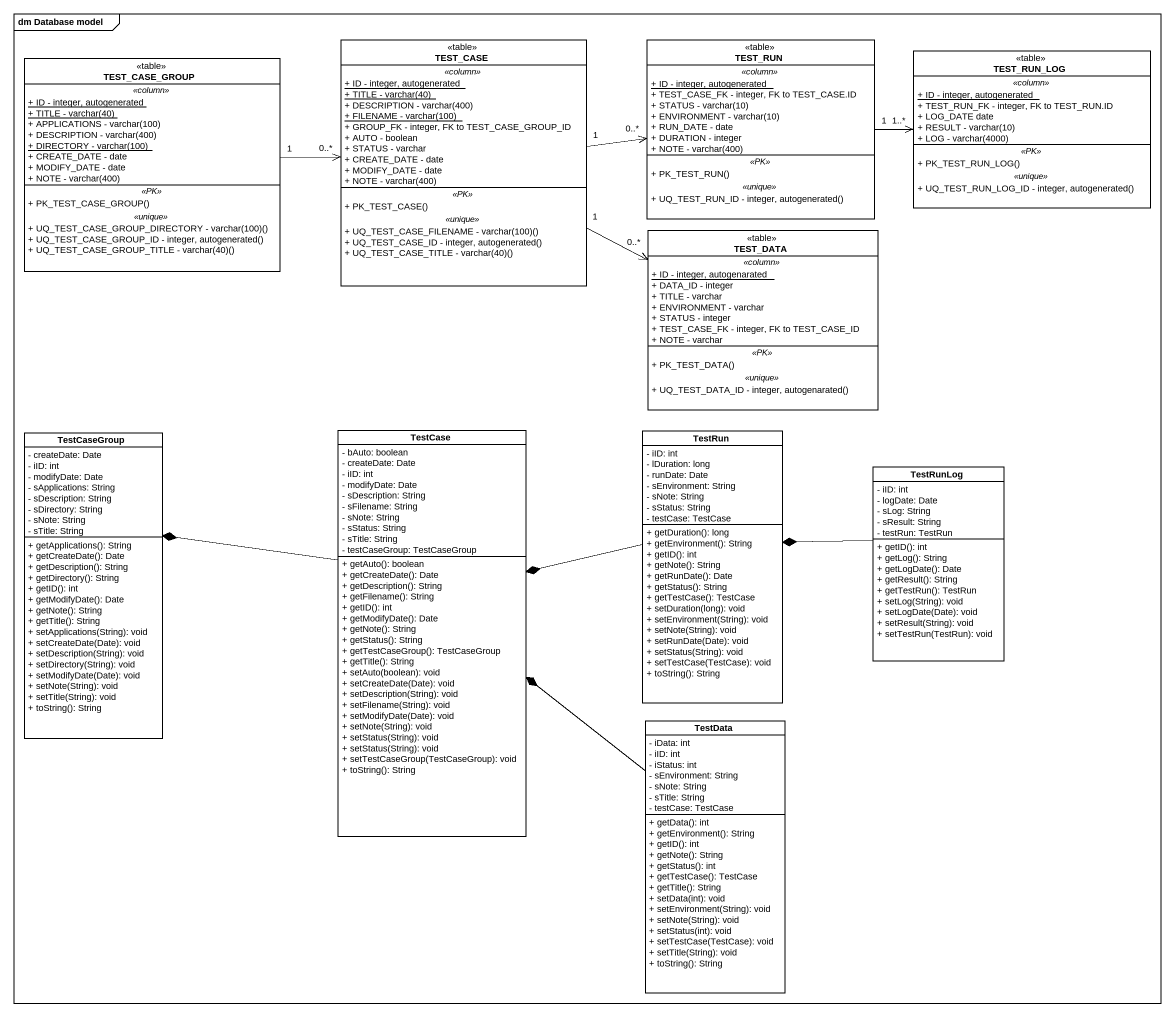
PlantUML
@startuml
mainframe dm Database model
hide circle
hide empty members
skinparam classAttributeIconSize 0
class TEST_CASE <<table>> {
  .. <<column>> ..
  {static} + ID - integer, autogenerated
  {static} {field} + TITLE - varchar(40)
  {field} + DESCRIPTION - varchar(400)
  {static} {field} + FILENAME - varchar(100)
  + GROUP_FK - integer, FK to TEST_CASE_GROUP_ID
  + AUTO - boolean
  + STATUS - varchar
  + CREATE_DATE - date
  + MODIFY_DATE - date
  {field} + NOTE - varchar(400)
  .. <<PK>> ..
  + PK_TEST_CASE()
  .. <<unique>> ..
  + UQ_TEST_CASE_FILENAME - varchar(100)()
  + UQ_TEST_CASE_ID - integer, autogenerated()
  + UQ_TEST_CASE_TITLE - varchar(40)()
}
class TEST_RUN <<table>> {
  .. <<column>> ..
  {static} + ID - integer, autogenerated
  + TEST_CASE_FK - integer, FK to TEST_CASE.ID
  {field} + STATUS - varchar(10)
  {field} + ENVIRONMENT - varchar(10)
  + RUN_DATE - date
  + DURATION - integer
  {field} + NOTE - varchar(400)
  .. <<PK>> ..
  + PK_TEST_RUN()
  .. <<unique>> ..
  + UQ_TEST_RUN_ID - integer, autogenerated()
}
class TEST_CASE_GROUP <<table>> {
  .. <<column>> ..
  {static} + ID - integer, autogenerated
  {static} {field} + TITLE - varchar(40)
  {field} + APPLICATIONS - varchar(100)
  {field} + DESCRIPTION - varchar(400)
  {static} {field} + DIRECTORY - varchar(100)
  + CREATE_DATE - date
  + MODIFY_DATE - date
  {field} + NOTE - varchar(400)
  .. <<PK>> ..
  + PK_TEST_CASE_GROUP()
  .. <<unique>> ..
  + UQ_TEST_CASE_GROUP_DIRECTORY - varchar(100)()
  + UQ_TEST_CASE_GROUP_ID - integer, autogenerated()
  + UQ_TEST_CASE_GROUP_TITLE - varchar(40)()
}
class TEST_RUN_LOG <<table>> {
  .. <<column>> ..
  {static} + ID - integer, autogenerated
  + TEST_RUN_FK - integer, FK to TEST_RUN.ID
  + LOG_DATE date
  {field} + RESULT - varchar(10)
  {field} + LOG - varchar(4000)
  .. <<PK>> ..
  + PK_TEST_RUN_LOG()
  .. <<unique>> ..
  + UQ_TEST_RUN_LOG_ID - integer, autogenerated()
}
class TEST_DATA <<table>> {
  .. <<column>> ..
  {static} + ID - integer, autogenarated
  + DATA_ID - integer
  + TITLE - varchar
  + ENVIRONMENT - varchar
  + STATUS - integer
  + TEST_CASE_FK - integer, FK to TEST_CASE_ID
  + NOTE - varchar
  .. <<PK>> ..
  + PK_TEST_DATA()
  .. <<unique>> ..
  + UQ_TEST_DATA_ID - integer, autogenarated()
}
class TestCase {
  - bAuto: boolean
  - createDate: Date
  - iID: int
  - modifyDate: Date
  - sDescription: String
  - sFilename: String
  - sNote: String
  - sStatus: String
  - sTitle: String
  - testCaseGroup: TestCaseGroup
  + getAuto(): boolean
  + getCreateDate(): Date
  + getDescription(): String
  + getFilename(): String
  + getID(): int
  + getModifyDate(): Date
  + getNote(): String
  + getStatus(): String
  + getTestCaseGroup(): TestCaseGroup
  + getTitle(): String
  + setAuto(boolean): void
  + setCreateDate(Date): void
  + setDescription(String): void
  + setFilename(String): void
  + setModifyDate(Date): void
  + setNote(String): void
  + setStatus(String): void
  + setStatus(String): void
  + setTestCaseGroup(TestCaseGroup): void
  + toString(): String
}
class TestRun {
  - iID: int
  - lDuration: long
  - runDate: Date
  - sEnvironment: String
  - sNote: String
  - sStatus: String
  - testCase: TestCase
  + getDuration(): long
  + getEnvironment(): String
  + getID(): int
  + getNote(): String
  + getRunDate(): Date
  + getStatus(): String
  + getTestCase(): TestCase
  + setDuration(long): void
  + setEnvironment(String): void
  + setNote(String): void
  + setRunDate(Date): void
  + setStatus(String): void
  + setTestCase(TestCase): void
  + toString(): String
}
class TestCaseGroup {
  - createDate: Date
  - iID: int
  - modifyDate: Date
  - sApplications: String
  - sDescription: String
  - sDirectory: String
  - sNote: String
  - sTitle: String
  + getApplications(): String
  + getCreateDate(): Date
  + getDescription(): String
  + getDirectory(): String
  + getID(): int
  + getModifyDate(): Date
  + getNote(): String
  + getTitle(): String
  + setApplications(String): void
  + setCreateDate(Date): void
  + setDescription(String): void
  + setDirectory(String): void
  + setModifyDate(Date): void
  + setNote(String): void
  + setTitle(String): void
  + toString(): String
}
class TestRunLog {
  - iID: int
  - logDate: Date
  - sLog: String
  - sResult: String
  - testRun: TestRun
  + getID(): int
  + getLog(): String
  + getLogDate(): Date
  + getResult(): String
  + getTestRun(): TestRun
  + setLog(String): void
  + setLogDate(Date): void
  + setResult(String): void
  + setTestRun(TestRun): void
}
class TestData {
  - iData: int
  - iID: int
  - iStatus: int
  - sEnvironment: String
  - sNote: String
  - sTitle: String
  - testCase: TestCase
  + getData(): int
  + getEnvironment(): String
  + getID(): int
  + getNote(): String
  + getStatus(): int
  + getTestCase(): TestCase
  + getTitle(): String
  + setData(int): void
  + setEnvironment(String): void
  + setNote(String): void
  + setStatus(int): void
  + setTestCase(TestCase): void
  + setTitle(String): void
  + toString(): String
}
TEST_CASE "1" -right-> "0..*" TEST_RUN
TEST_CASE "1" -right-> "0..*" TEST_DATA
TEST_RUN "1" -right-> "1..*" TEST_RUN_LOG
TEST_CASE_GROUP "1" -right-> "0..*" TEST_CASE
TestCase -left-* TestCaseGroup
TestRun -left-* TestCase
TestRunLog -left-* TestRun
TestData -up-* TestCase
@enduml
